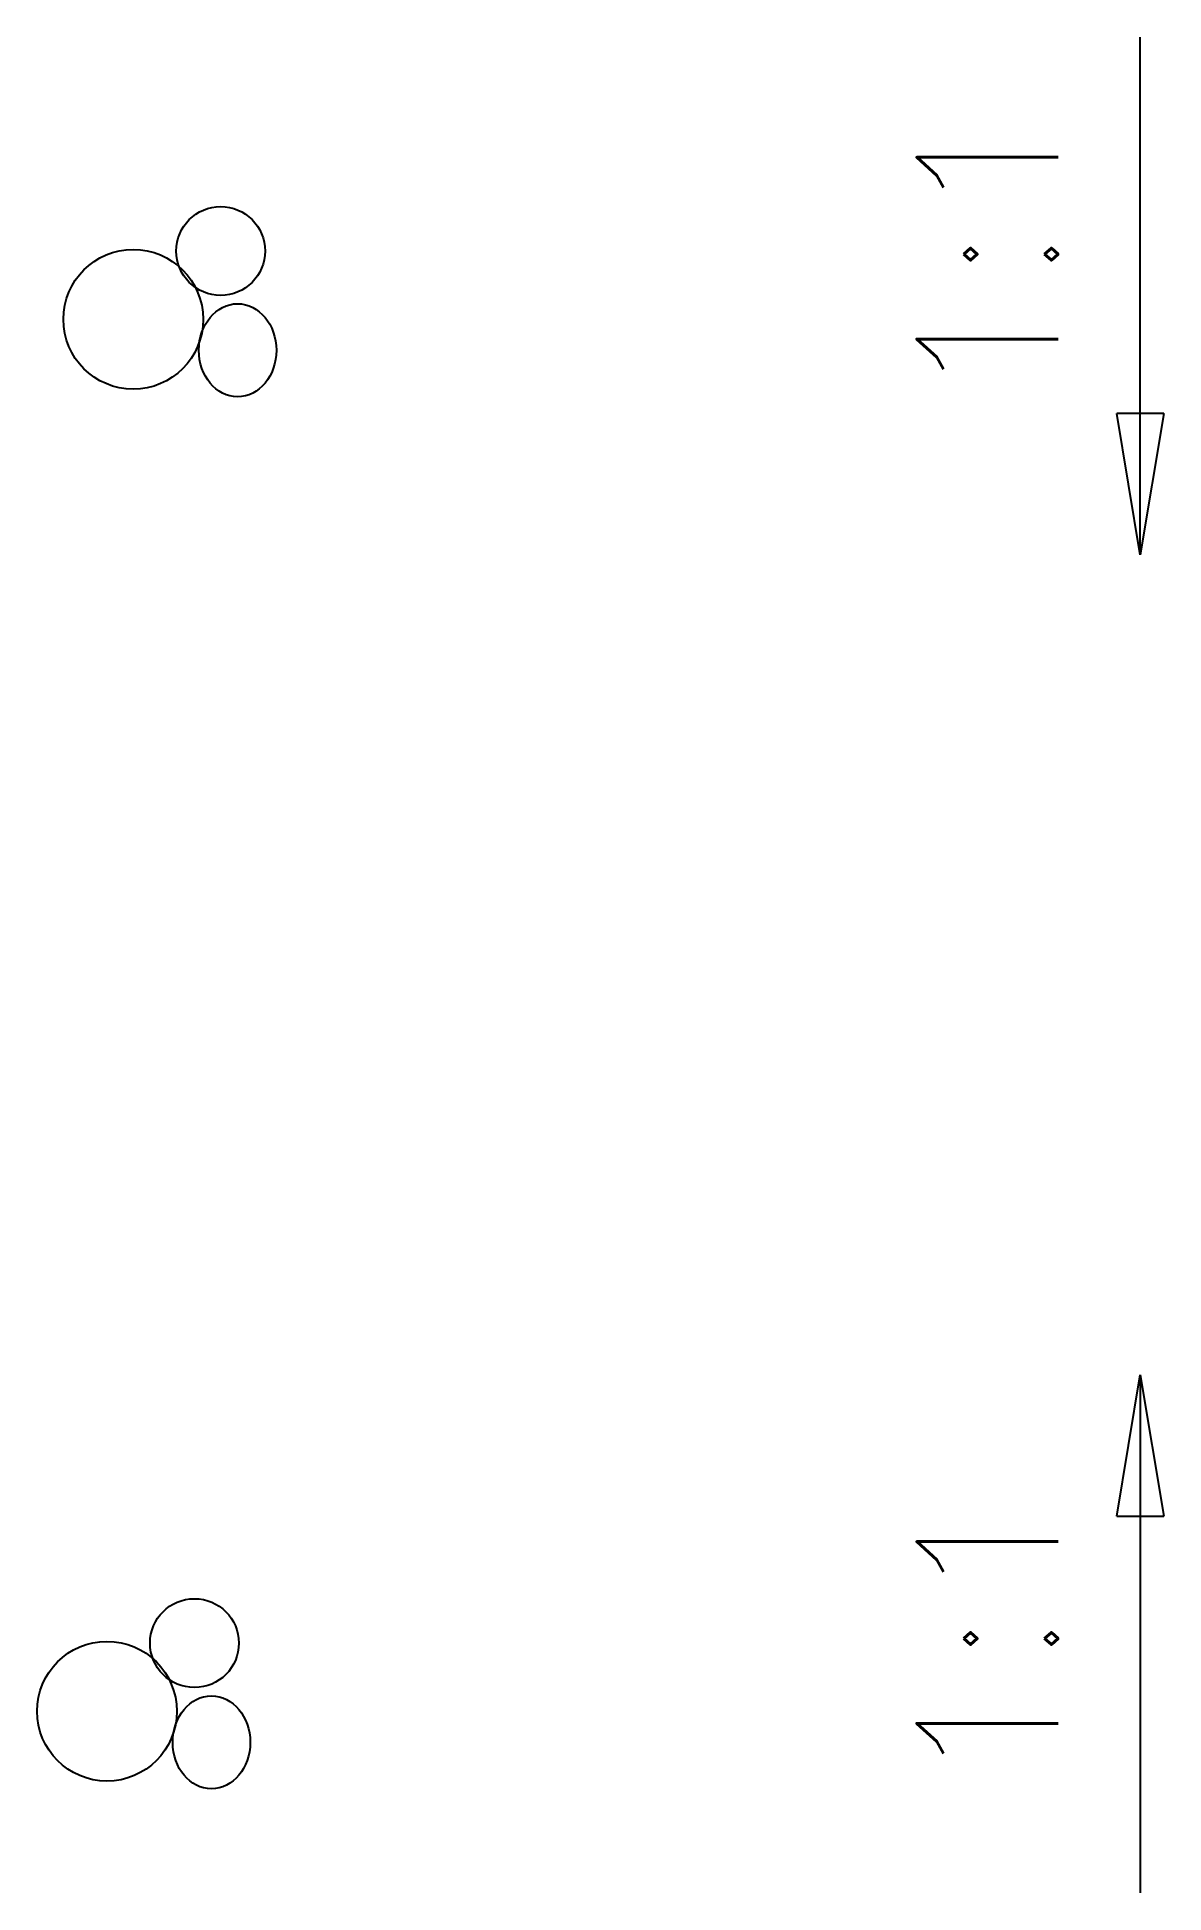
# Model space of a CAD drawing. Header units: metres. Extents: x 3283.1 to 3285.92, y 985.52 to 986.83.
# Drawn here: x 3285.127 to 3285.924, y 985.516 to 986.829 of the extents above.
import ezdxf

# ---------------------------------------------------------------- set-up
doc = ezdxf.new("R2010")
doc.units = ezdxf.units.M
doc.header["$MEASUREMENT"] = 0
doc.layers.get('0').update_dxf_attribs({"color": 73, "linetype": 'CONTINUOUS'})
doc.layers.add('LANTAI', color=5, linetype='CONTINUOUS')
doc.styles.get("Standard").update_dxf_attribs({"font": 'Simplex.shx', "height": 0.1})
doc.dimstyles.new('50$7', dxfattribs={"dimscale": 0, "dimtxt": 0.1, "dimasz": 0.1, "dimexe": 0.1, "dimexo": 0.1, "dimgap": 0.05, "dimtad": 1, "dimrnd": 0.0001, "dimzin": 0, "dimdsep": 46, "dimtxsty": 'Standard', "dimblk1": 'CLOSEDBLANK', "dimblk2": 'CLOSEDBLANK', "dimsah": 1, "dimcen": 0, "dimse1": 1, "dimse2": 1, "dimclrd": 2, "dimclre": 256, "dimclrt": 3, "dimaunit": 1, "dimadec": 0, "dimazin": 0, "dimtfac": 0.1, "dimtdec": 1, "dimtofl": 0, "dimtmove": 0, "dimatfit": 1, "dimldrblk": 'CLOSEDBLANK', "dimfxl": 1, "dimtolj": 1, "dimtzin": 0, "dimarcsym": 0})

# ---------------------------------------------------------------- blocks, each defined once
blk = doc.blocks.new('_CLOSEDBLANK')
at = {"color": 0, "linetype": 'ByBlock'}
for p, q in [((-1, 0.167), (0, 0)), ((-1, 0.167), (-1, -0.167)), ((0, 0), (-1, -0.167))]:
    blk.add_line(p, q, dxfattribs=at)

msp = doc.modelspace()

# ---------------------------------------------------------------- linework, layer by layer
at = {"color": 2, "linetype": 'Continuous'}
for centre, radius in [((3285.2567, 986.6776), 0.0314), ((3285.1949, 986.6293), 0.0494), ((3285.2382, 985.693), 0.0314), ((3285.1763, 985.6448), 0.0494)]:
    msp.add_circle(centre, radius, dxfattribs=at)
for centre in [(3285.2687, 986.6074), (3285.2502, 985.6228)]:
    msp.add_ellipse(centre, major_axis=(0, -0.0329), ratio=0.833332, dxfattribs=at)

# ---------------------------------------------------------------- texts
at = {"layer": 'LANTAI', "color": 3}
for p in [(3285.849, 986.5682), (3285.849, 985.5891)]:
    msp.add_text('1:1', height=0.1, rotation=90, dxfattribs=at).set_placement(p)

# ---------------------------------------------------------------- leaders
for points in [[(3285.9071, 986.4626), (3285.9071, 986.8289)], [(3285.9071, 985.8827), (3285.9071, 985.5163)]]:
    msp.add_leader(points, dimstyle='50$7', override={"dimscale": 1}, dxfattribs=at)

doc.saveas('drawing.dxf')
